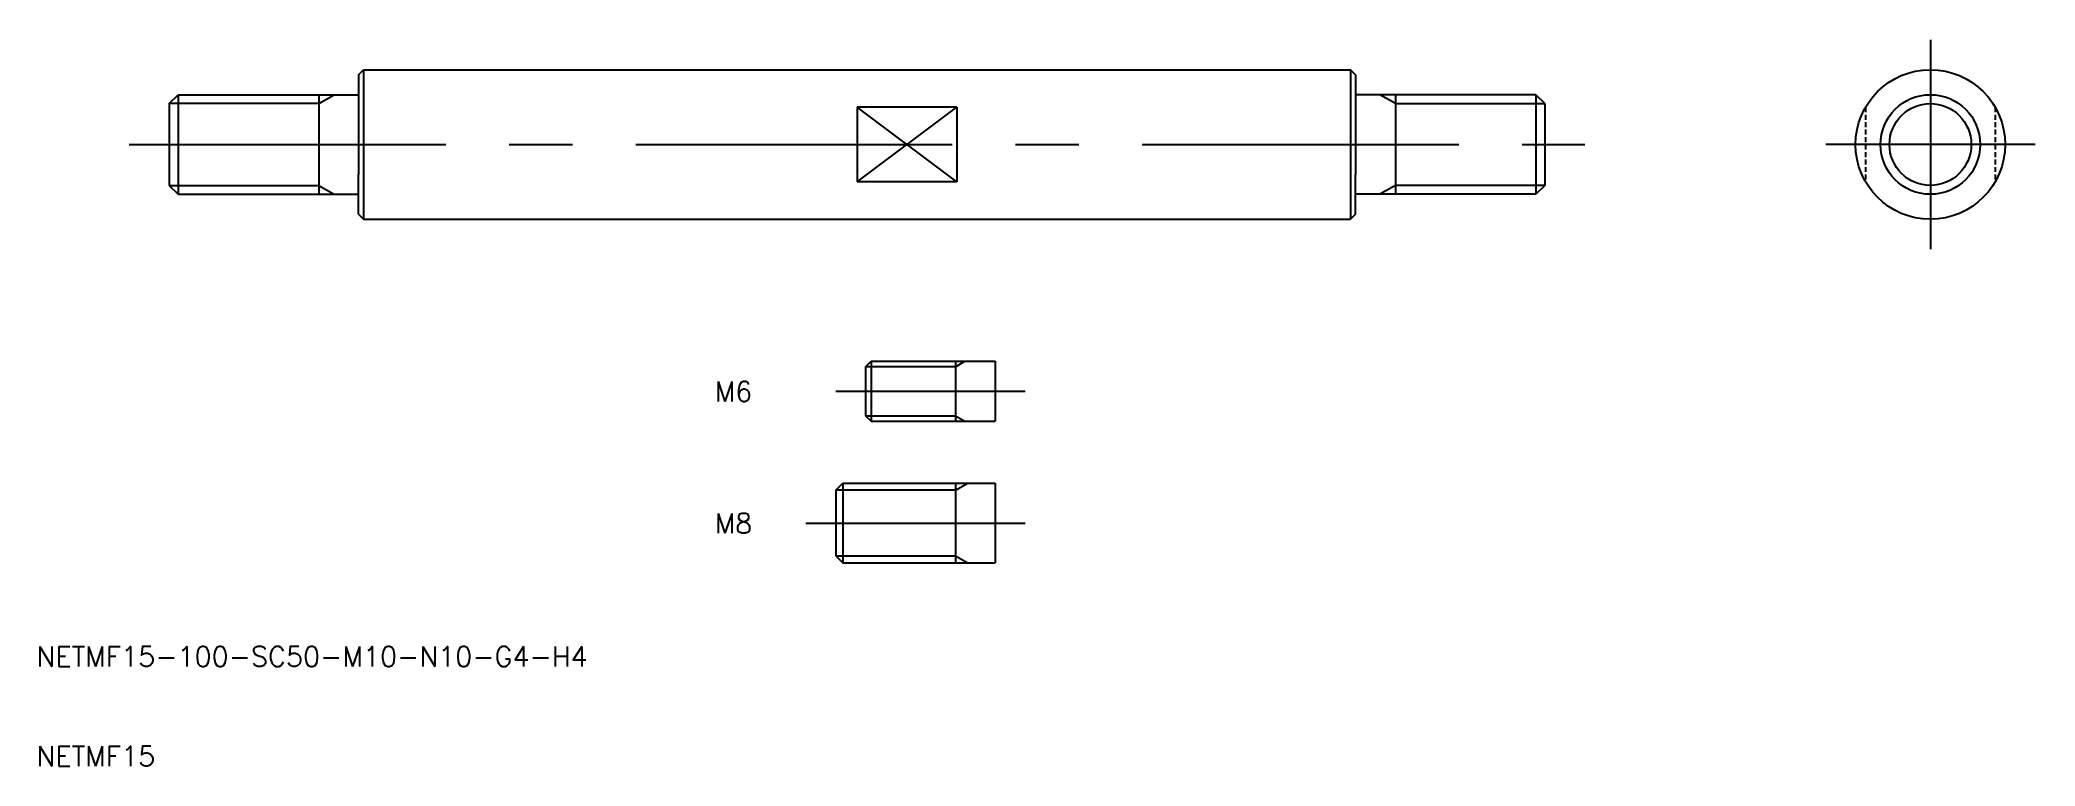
# Model space of a CAD drawing. Extents: x 218 to 418, y -12 to 60.
import ezdxf

# ---------------------------------------------------------------- set-up
doc = ezdxf.new("R2010")
doc.units = 0
doc.linetypes.add('CENTER', pattern=[50.8, 31.75, -6.35, 6.35, -6.35])
doc.linetypes.add('DASHED', pattern=[0.75, 0.5, -0.25])
doc.layers.get('0').update_dxf_attribs({"linetype": 'CONTINUOUS'})
doc.layers.add('CENTER', color=1, linetype='CENTER')
doc.styles.get("Standard").update_dxf_attribs({"font": 'txt.shx', "bigfont": 'extfont.shx'})

msp = doc.modelspace()

# ---------------------------------------------------------------- linework, layer by layer
at = {"color": 7, "linetype": 'CONTINUOUS'}
for p, q in [((250, 57), (250.5, 57.5)), ((250, 57), (250, 53)), ((250.5, 57.5), (349.5, 57.5)), ((250.5, 57.5), (250.5, 42.5)), ((349.5, 57.5), (349.5, 42.5)), ((350, 57), (349.5, 57.5)), ((350, 57), (350, 53)), ((231, 54.1), (231.9, 55)), ((231, 54.1), (231, 45.9)), ((231.9, 55), (250, 55)), ((231.9, 55), (231.9, 45)), ((246, 55), (246, 45)), ((368.1, 55), (350, 55)), ((354, 55), (354, 45)), ((369, 54.1), (368.1, 55)), ((368.1, 55), (368.1, 45)), ((369, 54.1), (369, 45.9)), ((250, 53), (250, 47)), ((300, 53.74), (300, 46.26)), ((310, 53.74), (300, 53.74)), ((310, 53.74), (310, 46.26)), ((350, 53), (350, 47)), ((250, 43), (250, 47)), ((310, 46.26), (300, 46.26)), ((350, 43), (350, 47)), ((231, 45.9), (231.9, 45)), ((231.9, 45), (250, 45)), ((368.1, 45), (350, 45)), ((369, 45.9), (368.1, 45)), ((250, 43), (250.5, 42.5)), ((250.5, 42.5), (349.5, 42.5)), ((350, 43), (349.5, 42.5)), ((300.86, 27.7), (301.4, 28.24)), ((301.4, 28.24), (301.4, 22.24)), ((301.4, 28.24), (313.86, 28.24)), ((309.86, 28.24), (309.86, 22.24)), ((313.86, 28.24), (313.86, 22.24)), ((300.86, 27.7), (300.86, 22.78)), ((300.86, 22.78), (301.4, 22.24)), ((301.4, 22.24), (313.86, 22.24)), ((297.86, 15.29), (298.58, 16.01)), ((298.58, 16.01), (313.86, 16.01)), ((298.58, 16.01), (298.58, 8.01)), ((309.86, 16.01), (309.86, 8.01)), ((313.86, 16.01), (313.86, 8.01)), ((297.86, 15.29), (297.86, 8.73)), ((297.86, 8.73), (298.58, 8.01)), ((298.58, 8.01), (313.86, 8.01))]:
    msp.add_line(p, q, dxfattribs=at)
at = {"color": 3}
for p, q in [((246, 54.1), (231, 54.1)), ((354, 54.1), (369, 54.1)), ((231, 45.9), (246, 45.9)), ((369, 45.9), (354, 45.9)), ((309.86, 27.7), (300.86, 27.7)), ((300.86, 22.78), (309.86, 22.78)), ((309.86, 15.29), (297.86, 15.29)), ((297.86, 8.73), (309.86, 8.73))]:
    msp.add_line(p, q, dxfattribs=at)
at = {"color": 3, "linetype": 'CONTINUOUS'}
for p, q in [((246, 54.1), (247.56, 55)), ((354, 54.1), (352.44, 55)), ((300, 46.26), (310, 53.74)), ((310, 46.26), (300, 53.74)), ((246, 45.9), (247.56, 45)), ((354, 45.9), (352.44, 45)), ((309.86, 27.7), (310.8, 28.24)), ((309.86, 22.78), (310.8, 22.24)), ((309.86, 15.29), (311.11, 16.01)), ((309.86, 8.73), (311.11, 8.01))]:
    msp.add_line(p, q, dxfattribs=at)
at = {"color": 3, "linetype": 'DASHED'}
for p, q in [((401.16, 53.74), (401.16, 46.26)), ((414.16, 53.74), (414.16, 46.26))]:
    msp.add_line(p, q, dxfattribs=at)
at = {"color": 7, "linetype": 'CONTINUOUS'}
for radius in [7.5, 5]:
    msp.add_circle((407.66, 50), radius, dxfattribs=at)
at = {"color": 3, "linetype": 'CONTINUOUS'}
msp.add_circle((407.66, 50), 4.1, dxfattribs=at)
at = {"layer": 'CENTER', "color": 1, "linetype": 'CENTER'}
for p, q in [((407.66, 60.5), (407.66, 39.5)), ((227, 50), (373, 50)), ((418.16, 50), (397.16, 50)), ((297.86, 25.24), (316.86, 25.24)), ((294.86, 12.01), (316.86, 12.01))]:
    msp.add_line(p, q, dxfattribs=at)

# ---------------------------------------------------------------- texts
at = {"color": 7, "linetype": 'CONTINUOUS'}
for s, p in [('M6', (285.71, 24.21)), ('M8', (285.71, 10.98)), ('NETMF15-100-SC50-M10-N10-G4-H4', (217.69, -2.39)), ('NETMF15', (217.69, -12.39))]:
    msp.add_text(s, height=2, dxfattribs=at).set_placement(p)

doc.saveas('drawing.dxf')
